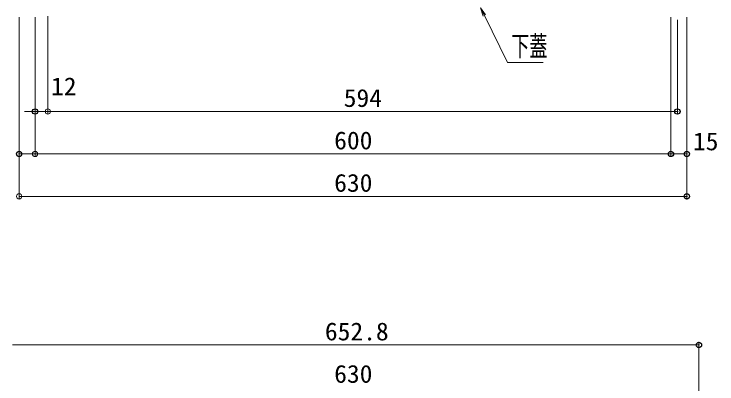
# Model space of a CAD drawing. Units: millimetres, scale not verified. Extents: x -2000 to 2000, y -1385 to 1385.
# Drawn here: x -1581 to -918, y -694 to -345 of the extents above; entities that cross this region are included whole.
import ezdxf
from ezdxf.enums import TextEntityAlignment as Align

# ---------------------------------------------------------------- set-up
doc = ezdxf.new("R2010")
doc.units = ezdxf.units.MM
doc.header["$LTSCALE"] = 10
doc.header["$PDMODE"] = 32
doc.header["$PDSIZE"] = 5
for name, color, linetype, lineweight in [('0-2_0', 4, 'Continuous', 9), ('0-3_sunpou', 1, 'Continuous', 9), ('1-5_02壁', 1, 'Continuous', 9), ('1-D_6寸法', 1, 'Continuous', 9)]:
    doc.layers.add(name, color=color, linetype=linetype, lineweight=lineweight)
doc.layers.add('0-4_DEFPOINTS', color=7, linetype='Continuous')
doc.styles.add('ＭＳ ゴシック', font='')
doc.styles.get('ＭＳ ゴシック').set_extended_font_data('MS Gothic')

# ---------------------------------------------------------------- blocks, each defined once
blk = doc.blocks.new('_ORIGIN')
at = {"layer": '0-2_0', "color": 1}
blk.add_line((0, 0), (-10, 0), dxfattribs=at)
blk.add_circle((0, 0), 5, dxfattribs=at)
blk = doc.blocks.new('MLeader4')
at = {"layer": '1-D_6寸法'}
for p, q in [((-1141.09, -339.69), (-1137.54, -346.86)), ((-1112.77, -390.95), (-1081.89, -390.95))]:
    blk.add_line(p, q, dxfattribs=at)
for points in [[(-1138.73, -347.45), (-1141.09, -339.69), (-1136.34, -346.26)], [(-1137.54, -346.86), (-1115.65, -390.95), (-1112.77, -390.95)]]:
    blk.add_lwpolyline(points, dxfattribs=at)
at = {"layer": '1-D_6寸法', "color": 2, "style": 'ＭＳ ゴシック', "width": 0.65}
blk.add_text('下蓋', height=19.21, dxfattribs=at).set_placement((-1112.05, -391.01), align=Align.BOTTOM_LEFT)

msp = doc.modelspace()

# ---------------------------------------------------------------- linework, layer by layer
at = {"layer": '0-3_sunpou'}
for p, q in [((-1576.46, -348.49), (-1576.46, -519.78)), ((-1576.46, -348.49), (-1576.46, -479.78)), ((-1561.46, -348.49), (-1561.46, -479.78)), ((-1561.46, -348.49), (-1561.46, -479.78)), ((-1561.46, -348.49), (-1561.46, -439.78)), ((-1549.46, -347.49), (-1549.46, -439.78)), ((-961.46, -348.49), (-961.46, -479.78)), ((-961.46, -348.49), (-961.46, -479.78)), ((-946.46, -348.49), (-946.46, -519.78)), ((-946.46, -348.49), (-946.46, -479.78)), ((-1566.46, -437.28), (-1571.46, -437.28)), ((-1549.46, -437.28), (-1561.46, -437.28)), ((-1544.46, -437.28), (-1539.46, -437.28)), ((-1566.46, -477.28), (-1571.46, -477.28)), ((-1556.46, -477.28), (-966.46, -477.28)), ((-956.46, -477.28), (-951.46, -477.28)), ((-1571.46, -517.28), (-951.46, -517.28)), ((-935.06, -838.16), (-935.06, -654.86)), ((-1582.86, -657.36), (-940.06, -657.36))]:
    msp.add_line(p, q, dxfattribs=at)
at = {"layer": '0-4_DEFPOINTS'}
for p in [(-1561.46, -437.28), (-955.4, -437.28), (-1576.46, -477.28), (-961.46, -477.28), (-946.46, -477.28), (-946.46, -517.28), (-935.06, -657.36)]:
    msp.add_point(p, dxfattribs=at)
at = {"layer": '1-5_02壁'}
for p, q in [((-1549.46, -347.49), (-1549.46, -439.78)), ((-955.4, -350.91), (-955.4, -439.78)), ((-1544.46, -437.28), (-960.4, -437.28))]:
    msp.add_line(p, q, dxfattribs=at)

# ---------------------------------------------------------------- block references
at = {"layer": '0-3_sunpou', "xscale": 0.5, "yscale": 0.5}
for p in [(-1561.46, -437.28), (-1561.46, -477.28), (-961.46, -477.28), (-946.46, -477.28), (-946.46, -517.28), (-935.06, -657.36)]:
    msp.add_blockref('_ORIGIN', p, dxfattribs=at)
at = {"layer": '0-3_sunpou', "xscale": 0.5, "yscale": 0.5, "rotation": 180}
for p in [(-1549.46, -437.28), (-1576.46, -477.28), (-1561.46, -477.28), (-961.46, -477.28), (-1576.46, -517.28)]:
    msp.add_blockref('_ORIGIN', p, dxfattribs=at)
at = {"layer": '1-5_02壁', "xscale": 0.5, "yscale": 0.5, "rotation": 180}
msp.add_blockref('_ORIGIN', (-1549.46, -437.28), dxfattribs=at)
at = {"layer": '1-5_02壁', "xscale": 0.5, "yscale": 0.5}
msp.add_blockref('_ORIGIN', (-955.4, -437.28), dxfattribs=at)
at = {"layer": '1-D_6寸法'}
msp.add_blockref('MLeader4', (0, 0), dxfattribs=at)

# ---------------------------------------------------------------- texts
at = {"layer": '0-3_sunpou', "color": 2, "style": 'ＭＳ ゴシック', "width": 1.05}
for s, p in [('12', (-1546.4, -427.07)), ('600', (-1279.25, -478.02)), ('15', (-940.69, -478.89)), ('630', (-1279.25, -518.02)), ('652.8', (-1288, -658.09)), ('630', (-1279.25, -698.09))]:
    msp.add_text(s, height=16.86, dxfattribs=at).set_placement(p, align=Align.BOTTOM_LEFT)
at = {"layer": '1-5_02壁', "color": 2, "style": 'ＭＳ ゴシック', "width": 1.05}
msp.add_text('594', height=16.86, dxfattribs=at).set_placement((-1270.22, -438.02), align=Align.BOTTOM_LEFT)

doc.saveas('drawing.dxf')
